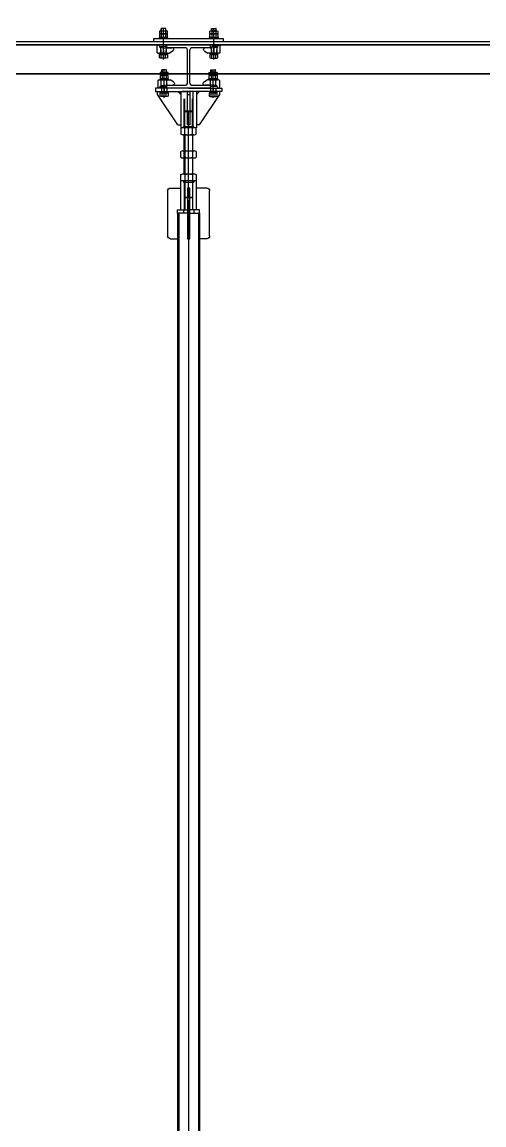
# Model space of a CAD drawing. Header units: millimetres. Extents: x 5349504 to 6791112, y -2212455 to -2153443.
# Drawn here: x 6342811 to 6344409, y -2192659 to -2188845 of the extents above; entities that cross this region are included whole.
import ezdxf
from ezdxf.xclip import XClip

# ---------------------------------------------------------------- set-up
doc = ezdxf.new("R2010")
doc.units = ezdxf.units.MM
doc.header["$LTSCALE"] = 400
doc.header["$XCLIPFRAME"] = 2
doc.linetypes.add('CENTER', pattern=[50.8, 31.75, -6.35, 6.35, -6.35])
doc.linetypes.add('HIDDEN', pattern=[0.375, 0.25, -0.125])
doc.layers.get('0').update_dxf_attribs({"lineweight": 9})
doc.layers.get('DEFPOINTS').update_dxf_attribs({"color": 140})
for name, color, linetype in [('5ELEV', 5, 'Continuous'), ('EQUIP', 8, 'Continuous'), ('GRND', 8, 'Continuous')]:
    doc.layers.add(name, color=color, linetype=linetype)

# ---------------------------------------------------------------- blocks, each defined once
blk = doc.blocks.new('A$C245D25EF')
for p, q in [((2.1, 40.5), (14.4, 49.1)), ((54.5, 49.1), (14.4, 49.1)), ((20.8, 49.1), (50.8, 49.1)), ((57.5, 46.1), (57.5, 23)), ((0, 36.4), (0, 35)), ((24, 32), (5.9, 30.1)), ((26.3, 31.8), (24, 32)), ((26.3, 31.8), (26.3, 28.9)), ((49.2, 26), (29.3, 26)), ((51.7, 21.7), (49.2, 26)), ((54.5, 20), (54.4, 20))]:
    blk.add_line(p, q)
for centre, radius, start, end in [((5, 36.4), 5, 124.7787, 180), ((54.5, 46.1), 3, 0, 90), ((5, 35), 5, 180, 279.9262), ((29.3, 29), 3, 180, 270), ((54.4, 23), 3, 206.5651, 270), ((54.5, 23), 3, 270, 0)]:
    blk.add_arc(centre, radius, start, end)
at = {"layer": 'EQUIP'}
for p, q in [((26.3, 34), (26.3, 47.1)), ((35.8, 26), (35.8, 49.1)), ((45.3, 31), (45.3, 47.1)), ((45.9, 29.3), (26.7, 31.7)), ((48.9, 26.4), (48.2, 27.6))]:
    blk.add_line(p, q, dxfattribs=at)
blk.add_circle((35.8, 49.1), 0.2, dxfattribs=at)
for centre, radius, start, end in [((24.3, 47.1), 2, 0, 90), ((47.3, 47.1), 2, 90, 180), ((24.3, 34), 2, 262.7468, 0), ((47.3, 31), 2, 180, 249.9136), ((45.5, 26.3), 3, 26.5651, 82.7468)]:
    blk.add_arc(centre, radius, start, end, dxfattribs=at)
blk = doc.blocks.new('A$C09A963A0')
for p, q in [((3.5, 13), (24.2, 13)), ((6.9, 11.9), (6.9, 0)), ((20.8, 11.9), (20.8, 0))]:
    blk.add_line(p, q)
blk.add_lwpolyline([(0, 0), (0, 11.9, -0.309401), (6.9, 11.9, -0.154701), (20.8, 11.9, -0.309401), (27.7, 11.9), (27.7, 0), (0, 0)], format="xyb")
blk = doc.blocks.new('A$C24874AEF')
for p, q in [((19.6, 167.1, 0), (40.4, 167.1, 0)), ((19.6, 157.1, 0), (40.4, 157.1, 0)), ((22, 175, 0), (23, 176, 0)), ((22, 167.1, 0), (22, 175, 0)), ((38, 175, 0), (22, 175, 0)), ((37, 176, 0), (23, 176, 0)), ((23.1, 166, 0), (23.1, 158.1, 0)), ((36.9, 166, 0), (36.9, 158.1, 0)), ((38, 175, 0), (37, 176, 0)), ((38, 167.1, 0), (38, 175, 0)), ((210.4, 167.1, 0), (189.6, 167.1, 0)), ((210.4, 157.1, 0), (189.6, 157.1, 0)), ((192, 175, 0), (193, 176, 0)), ((192, 167.1, 0), (192, 175, 0)), ((192, 175, 0), (208, 175, 0)), ((193, 176, 0), (207, 176, 0)), ((193.1, 166, 0), (193.1, 158.1, 0)), ((206.9, 166, 0), (206.9, 158.1, 0)), ((208, 175, 0), (207, 176, 0)), ((208, 167.1, 0), (208, 175, 0)), ((7.5, 90), (7.5, 100)), ((77.5, -15), (7.5, 90)), ((26.9, 100), (30.9, 96)), ((29.1, 100), (33.1, 96)), ((77.5, 100), (87.5, 90)), ((152.5, 100), (142.5, 90)), ((152.5, -15), (222.5, 90)), ((200.9, 100), (196.9, 96)), ((203.1, 100), (199.1, 96)), ((222.5, 90), (222.5, 100)), ((77.5, -15), (87.5, -15)), ((152.5, -15), (142.5, -15))]:
    blk.add_line(p, q)
at = {"elevation": 0}
for points in [[(23.1, 166, 0.309401), (16.1, 166), (16.1, 158.1, 0.309401), (23.1, 158.1, 0.154701), (36.9, 158.1, 0.309401), (43.9, 158.1), (43.9, 166, 0.309401), (36.9, 166, 0.154701), (23.1, 166)], [(206.9, 166, -0.309401), (213.9, 166), (213.9, 158.1, -0.309401), (206.9, 158.1, -0.154701), (193.1, 158.1, -0.309401), (186.1, 158.1), (186.1, 166, -0.309401), (193.1, 166, -0.154701), (206.9, 166)]]:
    blk.add_lwpolyline(points, format="xyb", dxfattribs=at)
for points in [[(45, 141.1), (45, 144.1), (15, 144.1), (15, 141.1), (45, 141.1)], [(185, 141.1), (185, 144.1), (215, 144.1), (215, 141.1), (185, 141.1)]]:
    blk.add_lwpolyline(points, dxfattribs=at)
for points in [[(115, 112), (0, 112), (0, 100), (115, 100)], [(43.3, 100), (43.3, 96), (16.7, 96), (16.7, 100), (43.3, 100)], [(115, 112), (230, 112), (230, 100), (115, 100)], [(186.7, 100), (186.7, 96), (213.3, 96), (213.3, 100), (186.7, 100)]]:
    blk.add_lwpolyline(points)
for points in [[(87.5, 100), (87.5, 94), (81.5, 100)], [(142.5, 100), (148.5, 100), (142.5, 94)]]:
    blk.add_solid(points)
at = {"layer": 'EQUIP'}
for p, q in [((23, 176, 0), (23, 167.1, 0)), ((30, 78.1), (30, 176)), ((37, 176, 0), (37, 167.1, 0)), ((193, 176, 0), (193, 167.1, 0)), ((200, 78.1), (200, 176)), ((207, 176, 0), (207, 167.1, 0)), ((21, 112), (21, 100)), ((30, 111), (30, 97)), ((39, 112), (39, 100)), ((87.5, 100), (87.5, -25)), ((137.5, 100), (92.5, 100)), ((110.5, 90), (119.5, 90)), ((142.5, 100), (142.5, -25)), ((191, 112), (191, 100)), ((200, 111), (200, 97)), ((209, 112), (209, 100)), ((142.5, -25), (87.5, -25))]:
    blk.add_line(p, q, dxfattribs=at)
at = {"layer": 'EQUIP', "color": 3, "linetype": 'HIDDEN'}
for p, q in [((100, -25), (100, 100)), ((101.9, -25), (101.9, 100)), ((128.1, -25), (128.1, 100)), ((130, 100), (130, -25))]:
    blk.add_line(p, q, dxfattribs=at)
at = {"layer": 'EQUIP'}
blk.add_lwpolyline([(119.5, -15), (110.5, -15), (110.5, 100), (119.5, 100)], close=True, dxfattribs=at)
at = {"xscale": -1}
for name, p in [('A$C09A963A0', (43.9, 144.1, 0)), ('A$C245D25EF', (65.8, 92, 0))]:
    blk.add_blockref(name, p, dxfattribs=at)
for name, p in [('A$C09A963A0', (186.1, 144.1, 0)), ('A$C245D25EF', (164.3, 92, 0))]:
    blk.add_blockref(name, p)
at = {"extrusion": (0, 0, -1), "xscale": -1, "zscale": -1, "rotation": 180}
blk.add_blockref('A$C09A963A0', (-43.9, 96), dxfattribs=at)
at = {"extrusion": (0, 0, -1), "zscale": -1, "rotation": 180}
blk.add_blockref('A$C09A963A0', (-186.1, 96), dxfattribs=at)
blk = doc.blocks.new('A$C45230962')
at = {"color": 2, "linetype": 'HIDDEN'}
for p, q in [((-128.6, 148.4), (-126.7, 150.3)), ((-128.6, 91.7), (-128.6, 148.4)), ((-128.6, 148.4), (-98.6, 148.4)), ((-126.7, 150.3), (-100.5, 150.3)), ((-100.5, 150.3), (-98.6, 148.4)), ((-98.6, 148.4), (-98.6, 91.7)), ((-128.6, -91.7), (-128.6, -147.9)), ((-98.6, -147.9), (-98.6, -91.7)), ((-128.6, -147.9), (-98.6, -147.9)), ((-128.6, -147.9), (-126.7, -149.7)), ((-126.7, -149.7), (-100.5, -149.7)), ((-100.5, -149.7), (-98.6, -147.9))]:
    blk.add_line(p, q, dxfattribs=at)
at = {"color": 1, "linetype": 'CENTER'}
blk.add_line((-113.6, -153), (-113.6, 152), dxfattribs=at)
for p, q in [((-126.9, 69.8), (-126.9, 91.7)), ((-100.4, 69.8), (-100.4, 91.7)), ((-133.6, 67.7), (-93.7, 67.7)), ((-128.6, -67.7), (-128.6, 67.7)), ((-98.6, -67.7), (-98.6, 67.7)), ((-140.2, -9.9), (-140.2, 9.9)), ((-133.6, 12), (-93.7, 12)), ((-126.9, 9.9), (-126.9, -12)), ((-100.4, 9.9), (-100.4, -12)), ((-87.1, 9.9), (-87.1, -9.9)), ((-133.6, -12), (-93.7, -12)), ((-133.6, -67.7), (-93.7, -67.7)), ((-126.9, -69.8), (-126.9, -91.7)), ((-100.4, -69.8), (-100.4, -91.7))]:
    blk.add_line(p, q)
for points in [[(-140.2, 91.7), (-140.2, 69.8, 0.309401), (-126.9, 69.8, 0.154701), (-100.4, 69.8, 0.309401), (-87.1, 69.8), (-87.1, 91.7), (-140.2, 91.7)], [(-140.2, -91.7), (-140.2, -69.8, -0.309401), (-126.9, -69.8, -0.154701), (-100.4, -69.8, -0.309401), (-87.1, -69.8), (-87.1, -91.7), (-140.2, -91.7)]]:
    blk.add_lwpolyline(points, format="xyb")
for centre, radius, start, end in [((-133.6, 0.2), 11.8, 55.6158, 124.3842), ((-113.6, -31.9), 43.9, 72.412, 107.588), ((-93.7, 0.2), 11.8, 55.6158, 124.3842), ((-133.6, -0.2), 11.8, 235.6158, 304.3842), ((-113.6, 31.9), 43.9, 252.412, 287.588), ((-93.7, -0.2), 11.8, 235.6158, 304.3842)]:
    blk.add_arc(centre, radius, start, end)
at = {"layer": 'EQUIP', "color": 2, "linetype": 'HIDDEN'}
for p, q in [((-126.7, 91.7), (-126.7, 150.3)), ((-100.5, 91.7), (-100.5, 150.3)), ((-126.7, -91.7), (-126.7, -149.7)), ((-100.5, -91.7), (-100.5, -149.7))]:
    blk.add_line(p, q, dxfattribs=at)
at = {"layer": 'EQUIP'}
for p, q in [((-87.6, 91.7), (-139.6, 91.7)), ((-126.7, 67.7), (-126.7, -67.7)), ((-100.5, 67.7), (-100.5, -67.7)), ((-87.6, -91.7), (-139.6, -91.7))]:
    blk.add_line(p, q, dxfattribs=at)
blk = doc.blocks.new('BL-EQ-SECT_1_20230313')
at = {"layer": 'EQUIP'}
for p, q in [((26334.8, 12300.6, -13027.4), (26355.6, 12300.6, -13027.4)), ((26334.8, 12290.6, -13027.4), (26355.6, 12290.6, -13027.4)), ((26337.2, 12308.5), (26338.2, 12309.5)), ((26337.2, 12300.6, -13027.4), (26337.2, 12308.5)), ((26353.2, 12308.5), (26337.2, 12308.5)), ((26338.2, 12309.5), (26338.2, 12300.6, -13027.4)), ((26352.2, 12309.5), (26338.2, 12309.5)), ((26338.3, 12299.5, -13027.4), (26338.3, 12291.7, -13027.4)), ((26345.2, 12201.6), (26345.2, 12309.5, 0)), ((26352.2, 12309.5), (26352.2, 12300.6, -13027.4)), ((26353.2, 12308.5), (26352.2, 12309.5)), ((26352.2, 12299.5, -13027.4), (26352.2, 12291.7, -13027.4)), ((26353.2, 12300.6, -13027.4), (26353.2, 12308.5)), ((26530.6, 12300.6, -13027.4), (26509.8, 12300.6, -13027.4)), ((26530.6, 12290.6, -13027.4), (26509.8, 12290.6, -13027.4)), ((26512.2, 12308.5), (26513.2, 12309.5)), ((26512.2, 12300.6, -13027.4), (26512.2, 12308.5)), ((26512.2, 12308.5), (26528.2, 12308.5)), ((26513.2, 12309.5), (26513.2, 12300.6, -13027.4)), ((26513.2, 12309.5), (26527.2, 12309.5)), ((26513.3, 12299.5, -13027.4), (26513.3, 12291.7, -13027.4)), ((26520.2, 12201.6), (26520.2, 12309.5, 0)), ((26527.2, 12309.5), (26527.2, 12300.6, -13027.4)), ((26528.2, 12308.5), (26527.2, 12309.5)), ((26527.2, 12299.5, -13027.4), (26527.2, 12291.7, -13027.4)), ((26528.2, 12300.6, -13027.4), (26528.2, 12308.5)), ((26312.7, 12252.6), (26552.7, 12252.6)), ((26336.2, 12235.5), (26336.2, 12223.5)), ((26342.1, 12223.5), (26346.1, 12219.5)), ((26344.4, 12223.5), (26348.4, 12219.5)), ((26345.2, 12234.5), (26345.2, 12220.5)), ((26354.2, 12235.5), (26354.2, 12223.5)), ((26511.2, 12235.5), (26511.2, 12223.5)), ((26521.1, 12223.5), (26517.1, 12219.5)), ((26523.4, 12223.5), (26519.4, 12219.5)), ((26520.2, 12234.5), (26520.2, 12220.5)), ((26529.2, 12235.5), (26529.2, 12223.5)), ((26450.2, 11970.6, -13027.4), (26415.2, 11970.6, -13027.4)), ((26415.2, 11965.6, -13027.4), (26415.2, 11970.6, -13027.4)), ((26450.2, 11965.6, -13027.4), (26450.2, 11970.6, -13027.4)), ((26360.2, 11592.1, -13027.4), (26360.2, 11747.1, -13027.4)), ((26370.2, 11757.1, -13027.4), (26405.2, 11757.1, -13027.4)), ((26405.2, 11682.1, -13027.4), (26405.2, 11782.1, -13027.4)), ((26405.2, 11782.1, -13027.4), (26460.2, 11782.1, -13027.4)), ((26415.2, 11782.1, -13027.4), (26415.2, 11777.1, -13027.4)), ((26450.2, 11777.1, -13027.4), (26415.2, 11777.1, -13027.4)), ((26417.7, 11682.1, -13027.4), (26417.7, 11777.1, -13027.4)), ((26419.6, 11777.1, -13027.4), (26419.6, 11682.1, -13027.4)), ((26445.8, 11777.1, -13027.4), (26445.8, 11682.1, -13027.4)), ((26447.7, 11777.1, -13027.4), (26447.7, 11682.1, -13027.4)), ((26450.2, 11782.1, -13027.4), (26450.2, 11777.1, -13027.4)), ((26460.2, 11682.1, -13027.4), (26460.2, 11782.1, -13027.4)), ((26495.2, 11757.1, -13027.4), (26460.2, 11757.1, -13027.4)), ((26505.2, 11592.1, -13027.4), (26505.2, 11747.1, -13027.4)), ((26432.7, 11717.1, -13027.4), (26432.7, 6284.6)), ((26415.2, 11682.1, -13027.4), (26415.2, 11670.1, -13027.4)), ((26450.2, 11682.1, -13027.4), (26450.2, 11670.1, -13027.4)), ((26394.6, 11670.1, -13027.4), (26394.6, 6306.6)), ((26398.8, 11670.1, -13027.4), (26398.8, 6306.6)), ((26466.7, 11670.1, -13027.4), (26466.7, 6306.6)), ((26470.9, 11670.1, -13027.4), (26470.9, 6306.6)), ((26370.2, 11582.1, -13027.4), (26394.6, 11582.1, -13027.4)), ((26495.2, 11582.1, -13027.4), (26470.9, 11582.1, -13027.4))]:
    blk.add_line(p, q, dxfattribs=at)
at = {"layer": 'EQUIP', "elevation": -13027.4}
for points in [[(26338.3, 12299.5, 0.309401), (26331.4, 12299.5), (26331.4, 12291.7, 0.309401), (26338.3, 12291.7, 0.154701), (26352.2, 12291.7, 0.309401), (26359.1, 12291.7), (26359.1, 12299.5, 0.309401), (26352.2, 12299.5, 0.154701), (26338.3, 12299.5)], [(26527.2, 12299.5, -0.309401), (26534.1, 12299.5), (26534.1, 12291.7, -0.309401), (26527.2, 12291.7, -0.154701), (26513.3, 12291.7, -0.309401), (26506.4, 12291.7), (26506.4, 12299.5, -0.309401), (26513.3, 12299.5, -0.154701), (26527.2, 12299.5)]]:
    blk.add_lwpolyline(points, format="xyb", dxfattribs=at)
for points in [[(26552.7, 12274.6), (26312.7, 12274.6), (26312.7, 12262.6), (26552.7, 12262.6)], [(26428.2, 11757.1), (26437.2, 11757.1), (26437.2, 11582.1), (26428.2, 11582.1)]]:
    blk.add_lwpolyline(points, close=True, dxfattribs=at)
at = {"layer": 'EQUIP'}
for points, elevation in [([(26360.2, 12274.6), (26360.2, 12277.6), (26330.2, 12277.6), (26330.2, 12274.6), (26360.2, 12274.6)], -13027.4), ([(26505.2, 12274.6), (26505.2, 12277.6), (26535.2, 12277.6), (26535.2, 12274.6), (26505.2, 12274.6)], -13027.4), ([(26358.5, 12223.5), (26358.5, 12219.5), (26331.9, 12219.5), (26331.9, 12223.5), (26358.5, 12223.5)], 0), ([(26506.9, 12223.5), (26506.9, 12219.5), (26533.5, 12219.5), (26533.5, 12223.5), (26506.9, 12223.5)], 0), ([(26432.7, 11670.1), (26394.6, 11670.1), (26394.6, 11682.1), (26432.7, 11682.1)], -13027.4), ([(26432.7, 11670.1), (26470.9, 11670.1), (26470.9, 11682.1), (26432.7, 11682.1)], -13027.4)]:
    blk.add_lwpolyline(points, dxfattribs=dict(at, elevation=elevation))
blk.add_lwpolyline([(26432.7, 12102.6), (26507.7, 12102.6), (26507.7, 12112.6), (26447.2, 12112.6, -0.414214), (26436.2, 12123.6), (26436.2, 12231.6, -0.414214), (26447.2, 12242.6), (26507.7, 12242.6), (26507.7, 12252.6), (26357.7, 12252.6), (26357.7, 12242.6), (26418.2, 12242.6, -0.414214), (26429.2, 12231.6), (26429.2, 12123.6, -0.414214), (26418.2, 12112.6), (26357.7, 12112.6), (26357.7, 12102.6), (26432.7, 12102.6)], format="xyb", dxfattribs=at)
for centre, start, end in [((26370.2, 11747.1, -13027.4), 90, 180), ((26495.2, 11747.1, -13027.4), 0, 90), ((26370.2, 11592.1, -13027.4), 180, 270), ((26495.2, 11592.1, -13027.4), 270, 0)]:
    blk.add_arc(centre, 10, start, end, dxfattribs=at)
at = {"layer": 'EQUIP', "xscale": -1}
for name, p in [('A$C09A963A0', (26359.1, 12277.6, -13027.4)), ('A$C24874AEF', (26547.7, 11990.6)), ('A$C45230962', (26319.1, 11873.8, -13027.4))]:
    blk.add_blockref(name, p, dxfattribs=at)
at = {"layer": 'EQUIP'}
blk.add_blockref('A$C09A963A0', (26506.4, 12277.6, -13027.4), dxfattribs=at)
at = {"layer": 'EQUIP', "rotation": 180}
blk.add_blockref('A$C245D25EF', (26381, 12272.6), dxfattribs=at)
at = {"layer": 'EQUIP', "xscale": -1, "rotation": 180}
blk.add_blockref('A$C245D25EF', (26484.5, 12272.6), dxfattribs=at)
at = {"layer": 'EQUIP', "extrusion": (0, 0, -1), "xscale": -1, "zscale": -1, "rotation": 180}
blk.add_blockref('A$C09A963A0', (-26359.1, 12219.5), dxfattribs=at)
at = {"layer": 'EQUIP', "extrusion": (0, 0, -1), "zscale": -1, "rotation": 180}
blk.add_blockref('A$C09A963A0', (-26506.4, 12219.5), dxfattribs=at)
blk = doc.blocks.new('BL-ROOF_SECT_1')
at = {"layer": '5ELEV'}
blk.add_line((78200, 12), (97300, 12), dxfattribs=at)
blk.add_lwpolyline([(78200, 200), (97300, 200), (97300, 0), (78200, 0)], close=True, dxfattribs=at)
at = {"layer": 'DEFPOINTS'}
blk.add_lwpolyline([(0, 0), (107500, 0), (107500, 4500), (0, 4500)], close=True, dxfattribs=at)

msp = doc.modelspace()

# ---------------------------------------------------------------- linework, layer by layer
at = {"layer": 'DEFPOINTS'}
msp.add_line((5349504.4, -2188923.6), (6791112.4, -2188923.6), dxfattribs=at)

# ---------------------------------------------------------------- next in the draw order: block references
at = {"layer": 'GRND', "xscale": -1}
msp.add_blockref('BL-EQ-SECT_1_20230313', (6369820.1, -2201176.2), dxfattribs=at)

# ---------------------------------------------------------------- next in the draw order: linework, layer by layer
at = {"layer": 'DEFPOINTS'}
msp.add_lwpolyline([(6359543.9, -2189023.6), (6262043.9, -2189023.6), (6262043.9, -2184423.6), (6359543.9, -2184423.6)], close=True, dxfattribs=at)

# ---------------------------------------------------------------- next in the draw order: block references
at = {"layer": '5ELEV'}
ref = msp.add_blockref('BL-ROOF_SECT_1', (6262043.9, -2188923.6), dxfattribs=at)
XClip(ref).set_block_clipping_path([(0, -100), (97500, 4500)])

doc.saveas('drawing.dxf')
